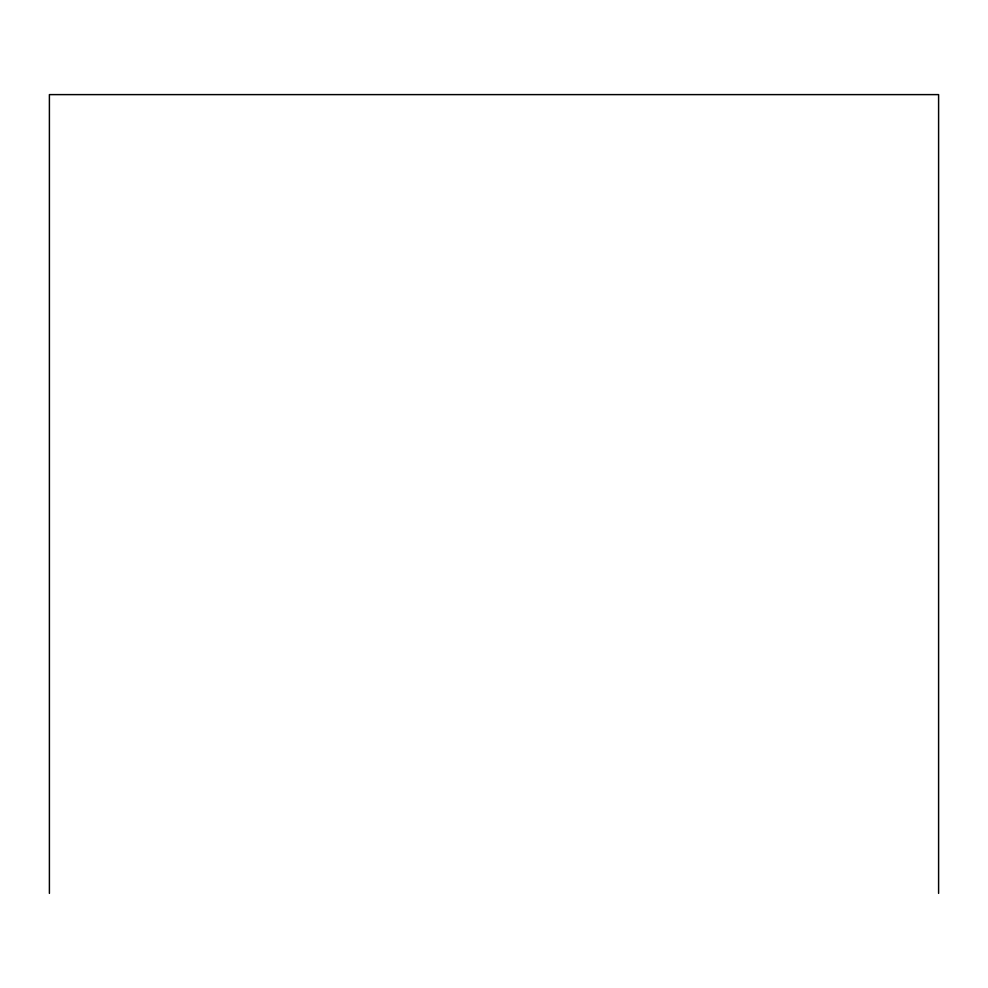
<?xml version="1.0" encoding="UTF-8"?>
<svg xmlns="http://www.w3.org/2000/svg" width="988" height="988" viewBox="0 0 988 988"><rect width="100%" height="100%" fill="white"/><g stroke="black" fill="none" stroke-linecap="round" stroke-linejoin="round"><path stroke-width="1.48" d="M938.6 893.387L938.6 94.613L49.4 94.613L49.4 893.387"/></g></svg>
